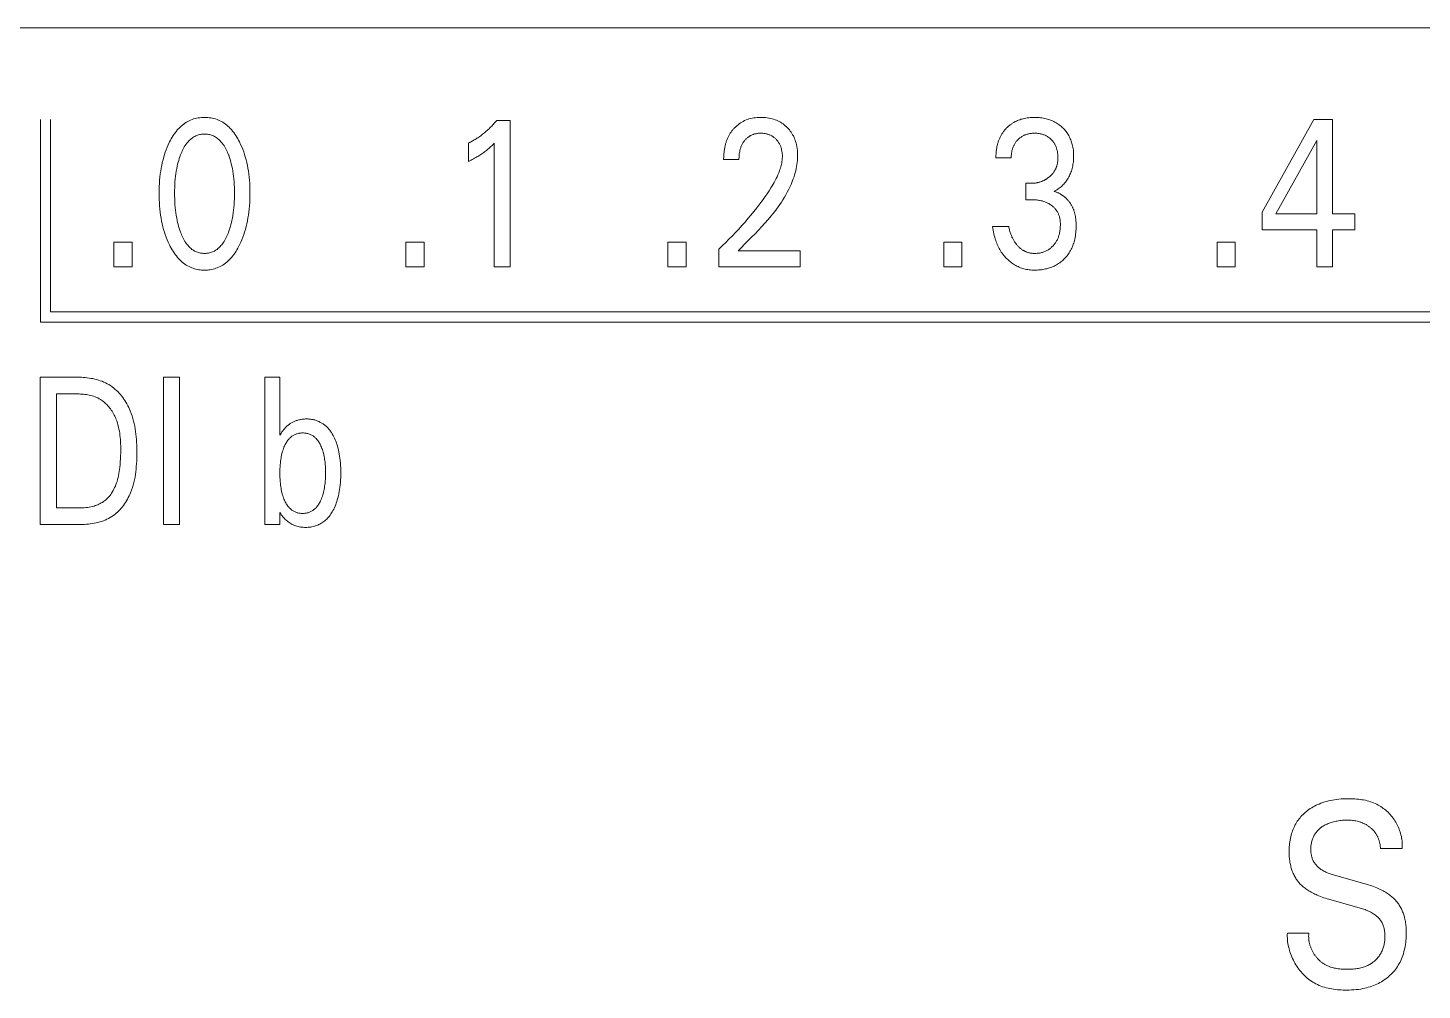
# Model space of a CAD drawing. Header units: millimetres. Extents: x 0 to 420, y 0 to 297.
# Drawn here: x 216.25 to 231.4, y 171.18 to 181.63 of the extents above; entities that cross this region are included whole.
import ezdxf

# ---------------------------------------------------------------- set-up
doc = ezdxf.new("R2010")
doc.units = ezdxf.units.MM
doc.layers.add('eProC - L2', color=41, linetype='Continuous', lineweight=20)

msp = doc.modelspace()

# ---------------------------------------------------------------- linework, layer by layer
at = {"layer": 'eProC - L2', "linetype": 'Continuous'}
for p, q in [((243.524, 181.632), (178.324, 181.632)), ((216.385, 180.635), (216.385, 178.435)), ((216.495, 180.635), (216.495, 178.545)), ((221.346, 180.626), (221.491, 180.626)), ((221.491, 180.626), (221.491, 179.035)), ((229.664, 179.629), (230.228, 180.635)), ((230.228, 180.635), (230.43, 180.635)), ((230.43, 180.635), (230.43, 179.61)), ((221.039, 180.181), (221.039, 180.38)), ((221.319, 179.035), (221.319, 180.379)), ((230.259, 180.408), (229.813, 179.61)), ((230.259, 179.61), (230.259, 180.408)), ((223.978, 180.203), (223.812, 180.203)), ((226.937, 180.219), (226.771, 180.219)), ((227.098, 179.763), (227.098, 179.943)), ((227.098, 179.943), (227.155, 179.943)), ((227.168, 179.763), (227.098, 179.763)), ((229.664, 179.436), (229.664, 179.629)), ((229.813, 179.61), (230.259, 179.61)), ((230.43, 179.61), (230.672, 179.61)), ((230.672, 179.61), (230.672, 179.436)), ((226.735, 179.472), (226.91, 179.472)), ((230.259, 179.436), (229.664, 179.436)), ((230.259, 179.035), (230.259, 179.436)), ((230.43, 179.436), (230.43, 179.035)), ((230.672, 179.436), (230.43, 179.436)), ((217.185, 179.035), (217.185, 179.305)), ((217.185, 179.305), (217.383, 179.305)), ((217.383, 179.305), (217.383, 179.035)), ((220.357, 179.035), (220.357, 179.305)), ((220.357, 179.305), (220.555, 179.305)), ((220.555, 179.305), (220.555, 179.035)), ((223.205, 179.035), (223.205, 179.305)), ((223.205, 179.305), (223.403, 179.305)), ((223.403, 179.305), (223.403, 179.035)), ((226.205, 179.035), (226.205, 179.305)), ((226.205, 179.305), (226.402, 179.305)), ((226.402, 179.305), (226.402, 179.035)), ((229.175, 179.035), (229.175, 179.305)), ((229.175, 179.305), (229.373, 179.305)), ((229.373, 179.305), (229.373, 179.035)), ((223.76, 179.035), (223.76, 179.227)), ((223.968, 179.21), (224.642, 179.21)), ((224.642, 179.21), (224.642, 179.035)), ((217.383, 179.035), (217.185, 179.035)), ((220.555, 179.035), (220.357, 179.035)), ((221.491, 179.035), (221.319, 179.035)), ((223.403, 179.035), (223.205, 179.035)), ((224.642, 179.035), (223.76, 179.035)), ((226.402, 179.035), (226.205, 179.035)), ((229.373, 179.035), (229.175, 179.035)), ((230.43, 179.035), (230.259, 179.035)), ((216.495, 178.545), (240.324, 178.545)), ((216.385, 178.435), (240.434, 178.435)), ((216.384, 176.235), (216.384, 177.835)), ((216.384, 177.835), (216.789, 177.835)), ((217.722, 176.235), (217.722, 177.835)), ((217.722, 177.835), (217.897, 177.835)), ((217.897, 177.835), (217.897, 176.235)), ((218.824, 176.235), (218.824, 177.835)), ((218.824, 177.835), (218.988, 177.835)), ((218.988, 177.835), (218.988, 177.205)), ((216.559, 177.654), (216.559, 176.417)), ((216.789, 177.654), (216.559, 177.654)), ((218.988, 177.205), (219.001, 177.225)), ((216.559, 176.417), (216.825, 176.417)), ((218.988, 176.364), (218.988, 176.235)), ((218.99, 176.361), (218.988, 176.364)), ((216.824, 176.235), (216.384, 176.235)), ((217.897, 176.235), (217.722, 176.235)), ((218.988, 176.235), (218.824, 176.235)), ((231.187, 172.715), (230.951, 172.715)), ((230.44, 172.427), (230.782, 172.331)), ((230.731, 172.067), (230.389, 172.164)), ((229.939, 171.795), (230.172, 171.795))]:
    msp.add_line(p, q, dxfattribs=at)
for points in [[(218.551, 179.276), (218.564, 179.303), (218.575, 179.33), (218.586, 179.357), (218.596, 179.385), (218.605, 179.413), (218.613, 179.441), (218.621, 179.472), (218.629, 179.503), (218.635, 179.534), (218.641, 179.566), (218.646, 179.597), (218.65, 179.629), (218.654, 179.663), (218.657, 179.698), (218.66, 179.733), (218.662, 179.768), (218.662, 179.803), (218.663, 179.838), (218.662, 179.873), (218.661, 179.907), (218.66, 179.942), (218.657, 179.976), (218.654, 180.011), (218.65, 180.045), (218.646, 180.076), (218.641, 180.107), (218.635, 180.138), (218.628, 180.169), (218.621, 180.199), (218.612, 180.229), (218.604, 180.257), (218.595, 180.285), (218.585, 180.312), (218.574, 180.339), (218.562, 180.365), (218.549, 180.392), (218.54, 180.41), (218.531, 180.427), (218.52, 180.445), (218.51, 180.462), (218.499, 180.478), (218.487, 180.495), (218.474, 180.51), (218.462, 180.526), (218.448, 180.54), (218.436, 180.553), (218.423, 180.564), (218.41, 180.576), (218.396, 180.586), (218.382, 180.596), (218.367, 180.606), (218.352, 180.614), (218.337, 180.622), (218.321, 180.63), (218.305, 180.636), (218.289, 180.642), (218.272, 180.646), (218.255, 180.65), (218.238, 180.654), (218.221, 180.656), (218.204, 180.658), (218.187, 180.659), (218.169, 180.659), (218.152, 180.659), (218.135, 180.658), (218.117, 180.656), (218.1, 180.654), (218.083, 180.65), (218.067, 180.646), (218.05, 180.642), (218.034, 180.636), (218.018, 180.63), (218.002, 180.622), (217.987, 180.614), (217.972, 180.606), (217.957, 180.596), (217.943, 180.586), (217.929, 180.576), (217.916, 180.564), (217.903, 180.553), (217.891, 180.54), (217.877, 180.526), (217.864, 180.51), (217.852, 180.494), (217.84, 180.478), (217.829, 180.461), (217.818, 180.444), (217.808, 180.427), (217.798, 180.41), (217.789, 180.392), (217.786, 180.385)], [(223.968, 179.21), (224.005, 179.247), (224.042, 179.284), (224.08, 179.32), (224.116, 179.357), (224.153, 179.395), (224.189, 179.432), (224.225, 179.47), (224.26, 179.509), (224.295, 179.548), (224.328, 179.588), (224.348, 179.612), (224.367, 179.637), (224.386, 179.662), (224.404, 179.687), (224.422, 179.712), (224.439, 179.738), (224.456, 179.764), (224.473, 179.791), (224.488, 179.818), (224.503, 179.845), (224.518, 179.873), (224.531, 179.901), (224.544, 179.93), (224.553, 179.951), (224.561, 179.972), (224.569, 179.993), (224.577, 180.014), (224.583, 180.036), (224.59, 180.058), (224.595, 180.08), (224.6, 180.102), (224.605, 180.124), (224.609, 180.146), (224.612, 180.168), (224.614, 180.19), (224.615, 180.213), (224.616, 180.235), (224.616, 180.257), (224.615, 180.278), (224.613, 180.3), (224.611, 180.321), (224.607, 180.343), (224.603, 180.364), (224.599, 180.38), (224.594, 180.396), (224.589, 180.411), (224.583, 180.427), (224.577, 180.442), (224.57, 180.457), (224.562, 180.471), (224.554, 180.485), (224.545, 180.498), (224.536, 180.51), (224.527, 180.523), (224.516, 180.535), (224.506, 180.546), (224.494, 180.557), (224.482, 180.568), (224.47, 180.579), (224.457, 180.588), (224.443, 180.597), (224.43, 180.606), (224.415, 180.614), (224.4, 180.621), (224.385, 180.628), (224.37, 180.634), (224.354, 180.639), (224.338, 180.644), (224.322, 180.648), (224.304, 180.652), (224.286, 180.654), (224.268, 180.657), (224.25, 180.658), (224.232, 180.659), (224.214, 180.659), (224.196, 180.659), (224.177, 180.658), (224.159, 180.656), (224.14, 180.654), (224.122, 180.651), (224.104, 180.646), (224.087, 180.642), (224.071, 180.637), (224.055, 180.631), (224.039, 180.624), (224.024, 180.616), (224.009, 180.608), (223.995, 180.599), (223.981, 180.59), (223.968, 180.58), (223.955, 180.569), (223.943, 180.558)], [(227.406, 179.854), (227.417, 179.86), (227.428, 179.867), (227.439, 179.874), (227.449, 179.882), (227.46, 179.889), (227.47, 179.898), (227.48, 179.906), (227.49, 179.915), (227.499, 179.925), (227.508, 179.934), (227.518, 179.945), (227.526, 179.955), (227.535, 179.966), (227.543, 179.977), (227.55, 179.989), (227.557, 180), (227.564, 180.012), (227.57, 180.025), (227.576, 180.037), (227.582, 180.05), (227.587, 180.063), (227.592, 180.076), (227.596, 180.09), (227.6, 180.103), (227.603, 180.117), (227.606, 180.131), (227.609, 180.146), (227.611, 180.161), (227.613, 180.177), (227.614, 180.192), (227.615, 180.207), (227.616, 180.222), (227.616, 180.237), (227.616, 180.254), (227.615, 180.27), (227.614, 180.286), (227.613, 180.302), (227.611, 180.318), (227.608, 180.334), (227.605, 180.349), (227.601, 180.365), (227.598, 180.377), (227.594, 180.39), (227.59, 180.402), (227.585, 180.414), (227.58, 180.426), (227.575, 180.438), (227.569, 180.45), (227.563, 180.461), (227.557, 180.472), (227.55, 180.483), (227.543, 180.494), (227.535, 180.504), (227.527, 180.514), (227.519, 180.524), (227.51, 180.533), (227.501, 180.542), (227.492, 180.551), (227.483, 180.56), (227.472, 180.569), (227.46, 180.578), (227.449, 180.586), (227.437, 180.594), (227.425, 180.601), (227.412, 180.608), (227.399, 180.615), (227.386, 180.621), (227.373, 180.627), (227.359, 180.632), (227.345, 180.637), (227.331, 180.641), (227.317, 180.645), (227.303, 180.648), (227.287, 180.651), (227.272, 180.654), (227.256, 180.656), (227.241, 180.657), (227.225, 180.658), (227.209, 180.659), (227.193, 180.659), (227.177, 180.659), (227.161, 180.658), (227.144, 180.657), (227.128, 180.656), (227.112, 180.654), (227.096, 180.651), (227.08, 180.648), (227.067, 180.645), (227.055, 180.641), (227.042, 180.638), (227.03, 180.633), (227.018, 180.629), (227.006, 180.624), (226.994, 180.619), (226.982, 180.613), (226.967, 180.605)], [(221.346, 180.626), (221.337, 180.616), (221.328, 180.606), (221.319, 180.595), (221.31, 180.585), (221.301, 180.575), (221.291, 180.565), (221.282, 180.555), (221.272, 180.546), (221.262, 180.536), (221.252, 180.527), (221.242, 180.518), (221.232, 180.509), (221.223, 180.501), (221.212, 180.492), (221.202, 180.484), (221.192, 180.476), (221.182, 180.468), (221.171, 180.46), (221.161, 180.453), (221.15, 180.445), (221.14, 180.438), (221.13, 180.432), (221.121, 180.426), (221.111, 180.42), (221.101, 180.414), (221.091, 180.408), (221.08, 180.402), (221.07, 180.396), (221.06, 180.391), (221.05, 180.386), (221.039, 180.38)], [(223.943, 180.558), (223.936, 180.551), (223.928, 180.544), (223.923, 180.538), (223.918, 180.532), (223.912, 180.526), (223.907, 180.519), (223.902, 180.513), (223.898, 180.506), (223.893, 180.5), (223.888, 180.493), (223.884, 180.486), (223.88, 180.48), (223.875, 180.473), (223.871, 180.466), (223.868, 180.459), (223.864, 180.451), (223.86, 180.444), (223.857, 180.436), (223.853, 180.428), (223.85, 180.42), (223.847, 180.412), (223.844, 180.404), (223.841, 180.396), (223.838, 180.388), (223.836, 180.38), (223.833, 180.371), (223.831, 180.363), (223.829, 180.355), (223.827, 180.346), (223.825, 180.338), (223.823, 180.328), (223.821, 180.318), (223.82, 180.307), (223.818, 180.297), (223.817, 180.287), (223.816, 180.276), (223.815, 180.266), (223.814, 180.255), (223.813, 180.245), (223.813, 180.235), (223.813, 180.224), (223.812, 180.214), (223.812, 180.203)], [(226.967, 180.605), (226.96, 180.601), (226.953, 180.596), (226.946, 180.592), (226.939, 180.587), (226.932, 180.582), (226.925, 180.577), (226.919, 180.572), (226.912, 180.566), (226.906, 180.561), (226.899, 180.555), (226.893, 180.549), (226.888, 180.544), (226.882, 180.538), (226.876, 180.532), (226.871, 180.526), (226.866, 180.519), (226.86, 180.513), (226.855, 180.507), (226.85, 180.5), (226.846, 180.493), (226.841, 180.487), (226.837, 180.48), (226.832, 180.473), (226.828, 180.466), (226.824, 180.458), (226.82, 180.451), (226.816, 180.443), (226.813, 180.435), (226.809, 180.427), (226.806, 180.419), (226.803, 180.411), (226.8, 180.403), (226.797, 180.395), (226.795, 180.387), (226.792, 180.379), (226.79, 180.371), (226.788, 180.362), (226.786, 180.354), (226.783, 180.344), (226.781, 180.333), (226.78, 180.323), (226.778, 180.313), (226.776, 180.303), (226.775, 180.292), (226.774, 180.282), (226.773, 180.271), (226.773, 180.261), (226.772, 180.251), (226.772, 180.24), (226.772, 180.23), (226.771, 180.219)], [(217.786, 180.385), (217.774, 180.36), (217.763, 180.334), (217.753, 180.308), (217.743, 180.282), (217.734, 180.256), (217.726, 180.229), (217.718, 180.199), (217.71, 180.169), (217.704, 180.138), (217.698, 180.107), (217.693, 180.076), (217.688, 180.045), (217.684, 180.011), (217.681, 179.976), (217.679, 179.942), (217.677, 179.907), (217.676, 179.873), (217.676, 179.838), (217.676, 179.803), (217.677, 179.768), (217.679, 179.733), (217.681, 179.698), (217.684, 179.663), (217.688, 179.628), (217.692, 179.597), (217.697, 179.565), (217.703, 179.534), (217.71, 179.503), (217.717, 179.471), (217.725, 179.441), (217.734, 179.413), (217.743, 179.385), (217.753, 179.357), (217.763, 179.33), (217.775, 179.303), (217.787, 179.276), (217.797, 179.257), (217.806, 179.239), (217.816, 179.221), (217.827, 179.204), (217.838, 179.187), (217.85, 179.17), (217.863, 179.153), (217.876, 179.137), (217.889, 179.122), (217.902, 179.11), (217.915, 179.097), (217.928, 179.086), (217.942, 179.075), (217.956, 179.064), (217.97, 179.055), (217.985, 179.046), (218.001, 179.037), (218.017, 179.03), (218.031, 179.024), (218.046, 179.019), (218.061, 179.014), (218.076, 179.01), (218.091, 179.007), (218.107, 179.004), (218.122, 179.002), (218.138, 179), (218.154, 179), (218.169, 178.999), (218.185, 178.999), (218.201, 179), (218.216, 179.002), (218.232, 179.004), (218.248, 179.007), (218.263, 179.01), (218.278, 179.014), (218.293, 179.019), (218.308, 179.024), (218.322, 179.03), (218.338, 179.037), (218.353, 179.046), (218.369, 179.055), (218.383, 179.064), (218.397, 179.075), (218.411, 179.086), (218.424, 179.097), (218.437, 179.11), (218.449, 179.122), (218.463, 179.138), (218.476, 179.153), (218.489, 179.17), (218.501, 179.187), (218.512, 179.204), (218.522, 179.221), (218.532, 179.239), (218.542, 179.258), (218.551, 179.276)], [(217.908, 179.413), (217.901, 179.433), (217.894, 179.454), (217.888, 179.475), (217.882, 179.496), (217.877, 179.517), (217.872, 179.538), (217.867, 179.566), (217.862, 179.594), (217.857, 179.622), (217.854, 179.65), (217.851, 179.679), (217.848, 179.71), (217.846, 179.742), (217.845, 179.773), (217.844, 179.805), (217.844, 179.836), (217.844, 179.867), (217.845, 179.898), (217.846, 179.929), (217.848, 179.96), (217.851, 179.991), (217.854, 180.019), (217.858, 180.047), (217.862, 180.075), (217.867, 180.102), (217.873, 180.13), (217.877, 180.151), (217.883, 180.171), (217.889, 180.192), (217.895, 180.212), (217.902, 180.232), (217.909, 180.252), (217.915, 180.267), (217.921, 180.282), (217.927, 180.296), (217.934, 180.31), (217.942, 180.324), (217.949, 180.338), (217.958, 180.352), (217.967, 180.365), (217.976, 180.378), (217.983, 180.387), (217.991, 180.395), (217.999, 180.404), (218.007, 180.412), (218.016, 180.42), (218.024, 180.427), (218.034, 180.435), (218.043, 180.441), (218.053, 180.447), (218.063, 180.453), (218.073, 180.458), (218.083, 180.462), (218.093, 180.466), (218.104, 180.469), (218.114, 180.472), (218.125, 180.474), (218.136, 180.476), (218.147, 180.477), (218.158, 180.478), (218.169, 180.478), (218.18, 180.478), (218.191, 180.477), (218.202, 180.476), (218.213, 180.474), (218.224, 180.472), (218.235, 180.469), (218.245, 180.466), (218.256, 180.462), (218.266, 180.458), (218.276, 180.453), (218.286, 180.447), (218.295, 180.441), (218.305, 180.435), (218.314, 180.427), (218.323, 180.42), (218.331, 180.412), (218.34, 180.404), (218.348, 180.395), (218.355, 180.387), (218.362, 180.378), (218.372, 180.365), (218.381, 180.352), (218.389, 180.338), (218.397, 180.324), (218.404, 180.31), (218.411, 180.296), (218.418, 180.282), (218.424, 180.267), (218.43, 180.252), (218.432, 180.247)], [(221.039, 180.181), (221.052, 180.187), (221.066, 180.194), (221.079, 180.201), (221.092, 180.208), (221.105, 180.215), (221.118, 180.222), (221.129, 180.229), (221.141, 180.235), (221.152, 180.242), (221.163, 180.249), (221.174, 180.257), (221.185, 180.264), (221.195, 180.271), (221.205, 180.278), (221.214, 180.285), (221.224, 180.292), (221.233, 180.299), (221.242, 180.307), (221.25, 180.313), (221.258, 180.32), (221.266, 180.327), (221.275, 180.335), (221.283, 180.343), (221.292, 180.351), (221.306, 180.365), (221.319, 180.379)], [(223.978, 180.203), (223.978, 180.214), (223.979, 180.224), (223.979, 180.234), (223.98, 180.244), (223.981, 180.255), (223.982, 180.265), (223.984, 180.275), (223.986, 180.285), (223.987, 180.294), (223.989, 180.303), (223.992, 180.312), (223.994, 180.32), (223.997, 180.329), (224, 180.337), (224.003, 180.346), (224.007, 180.354), (224.01, 180.361), (224.014, 180.368), (224.017, 180.374), (224.021, 180.381), (224.025, 180.387), (224.029, 180.393), (224.034, 180.399), (224.038, 180.405), (224.043, 180.411), (224.048, 180.416), (224.053, 180.422), (224.058, 180.427), (224.063, 180.431), (224.068, 180.436), (224.074, 180.441), (224.079, 180.445), (224.085, 180.449), (224.091, 180.453), (224.097, 180.457), (224.103, 180.46), (224.109, 180.464), (224.115, 180.467), (224.122, 180.469), (224.128, 180.472), (224.135, 180.474), (224.141, 180.477), (224.148, 180.479), (224.156, 180.481), (224.164, 180.482), (224.173, 180.484), (224.181, 180.485), (224.189, 180.486), (224.197, 180.486), (224.206, 180.487), (224.214, 180.487), (224.222, 180.487), (224.23, 180.487), (224.239, 180.486), (224.247, 180.485), (224.255, 180.484), (224.263, 180.483), (224.271, 180.482), (224.279, 180.48), (224.286, 180.478), (224.293, 180.476), (224.3, 180.473), (224.307, 180.471), (224.314, 180.468), (224.321, 180.465), (224.328, 180.462), (224.334, 180.458), (224.341, 180.454), (224.347, 180.451), (224.353, 180.446), (224.359, 180.442), (224.365, 180.437), (224.37, 180.432), (224.376, 180.427), (224.381, 180.422), (224.386, 180.417), (224.391, 180.412), (224.396, 180.406), (224.4, 180.4), (224.404, 180.394), (224.408, 180.388), (224.412, 180.382), (224.416, 180.376), (224.419, 180.37), (224.423, 180.363), (224.426, 180.356), (224.429, 180.349), (224.432, 180.342), (224.434, 180.334), (224.437, 180.327), (224.439, 180.319), (224.441, 180.312), (224.442, 180.304), (224.444, 180.296), (224.446, 180.287), (224.447, 180.278), (224.448, 180.27), (224.449, 180.261), (224.45, 180.252), (224.45, 180.244), (224.45, 180.235), (224.45, 180.226)], [(226.937, 180.219), (226.938, 180.228), (226.938, 180.237), (226.938, 180.246), (226.939, 180.255), (226.94, 180.264), (226.941, 180.273), (226.943, 180.282), (226.944, 180.29), (226.946, 180.299), (226.948, 180.307), (226.95, 180.315), (226.953, 180.322), (226.955, 180.33), (226.958, 180.338), (226.961, 180.345), (226.965, 180.352), (226.968, 180.359), (226.972, 180.366), (226.976, 180.373), (226.98, 180.38), (226.985, 180.386), (226.989, 180.392), (226.994, 180.398), (226.999, 180.404), (227.005, 180.41), (227.01, 180.416), (227.016, 180.421), (227.021, 180.426), (227.027, 180.432), (227.033, 180.436), (227.04, 180.441), (227.046, 180.446), (227.053, 180.45), (227.059, 180.454), (227.066, 180.458), (227.073, 180.461), (227.08, 180.465), (227.087, 180.468), (227.095, 180.471), (227.102, 180.473), (227.11, 180.476), (227.117, 180.478), (227.125, 180.48), (227.133, 180.481), (227.141, 180.483), (227.15, 180.484), (227.158, 180.485), (227.166, 180.486), (227.175, 180.487), (227.183, 180.487), (227.191, 180.487), (227.2, 180.487), (227.209, 180.487), (227.217, 180.486), (227.226, 180.485), (227.234, 180.484), (227.243, 180.483), (227.251, 180.481), (227.26, 180.48), (227.267, 180.478), (227.275, 180.476), (227.283, 180.473), (227.29, 180.471), (227.297, 180.468), (227.305, 180.465), (227.312, 180.461), (227.319, 180.458), (227.326, 180.454), (227.332, 180.45), (227.339, 180.446), (227.345, 180.441), (227.352, 180.436), (227.358, 180.432), (227.364, 180.426), (227.369, 180.421), (227.375, 180.416), (227.38, 180.41), (227.385, 180.404), (227.39, 180.399), (227.395, 180.392), (227.399, 180.386), (227.404, 180.38), (227.408, 180.373), (227.412, 180.367), (227.415, 180.36), (227.419, 180.352), (227.422, 180.345), (227.425, 180.337), (227.428, 180.33), (227.431, 180.322), (227.433, 180.314), (227.435, 180.307), (227.437, 180.299), (227.439, 180.29), (227.441, 180.281), (227.442, 180.272), (227.443, 180.263), (227.444, 180.254), (227.445, 180.244), (227.445, 180.235), (227.445, 180.226), (227.446, 180.217)], [(218.432, 180.247), (218.44, 180.224), (218.447, 180.201), (218.454, 180.177), (218.46, 180.154), (218.466, 180.13), (218.472, 180.102), (218.477, 180.075), (218.481, 180.047), (218.485, 180.019), (218.488, 179.991), (218.49, 179.96), (218.492, 179.929), (218.494, 179.898), (218.495, 179.867), (218.495, 179.836), (218.495, 179.805), (218.494, 179.773), (218.492, 179.742), (218.49, 179.71), (218.488, 179.679), (218.485, 179.65), (218.481, 179.622), (218.477, 179.594), (218.472, 179.566), (218.466, 179.538), (218.462, 179.517), (218.456, 179.496), (218.451, 179.475), (218.444, 179.454), (218.438, 179.434), (218.431, 179.413), (218.425, 179.398), (218.419, 179.383), (218.412, 179.368), (218.405, 179.353), (218.398, 179.339), (218.39, 179.325), (218.382, 179.311), (218.373, 179.297), (218.363, 179.284), (218.356, 179.275), (218.348, 179.266), (218.34, 179.257), (218.332, 179.248), (218.324, 179.24), (218.315, 179.233), (218.306, 179.225), (218.296, 179.219), (218.286, 179.212), (218.276, 179.206), (218.266, 179.202), (218.256, 179.197), (218.246, 179.193), (218.235, 179.19), (218.224, 179.187), (218.214, 179.185), (218.203, 179.183), (218.192, 179.182), (218.18, 179.181), (218.169, 179.181), (218.158, 179.181), (218.147, 179.182), (218.136, 179.183), (218.125, 179.185), (218.114, 179.187), (218.103, 179.19), (218.093, 179.193), (218.082, 179.197), (218.072, 179.202), (218.062, 179.206), (218.052, 179.212), (218.042, 179.219), (218.033, 179.225), (218.024, 179.233), (218.015, 179.24), (218.006, 179.248), (217.998, 179.257), (217.99, 179.266), (217.983, 179.275), (217.975, 179.284), (217.966, 179.297), (217.957, 179.311), (217.948, 179.325), (217.941, 179.339), (217.933, 179.353), (217.926, 179.368), (217.92, 179.383), (217.914, 179.398), (217.908, 179.413)], [(224.45, 180.226), (224.449, 180.211), (224.448, 180.196), (224.446, 180.181), (224.444, 180.166), (224.441, 180.151), (224.437, 180.136), (224.433, 180.121), (224.429, 180.107), (224.424, 180.092), (224.419, 180.078), (224.411, 180.056), (224.402, 180.035), (224.392, 180.014), (224.382, 179.994), (224.372, 179.973), (224.361, 179.953), (224.349, 179.933), (224.338, 179.914), (224.326, 179.894), (224.305, 179.862), (224.284, 179.83), (224.262, 179.798), (224.24, 179.767), (224.217, 179.736), (224.194, 179.705), (224.171, 179.675), (224.14, 179.636), (224.108, 179.598), (224.076, 179.56), (224.044, 179.522), (224.01, 179.484), (223.976, 179.446), (223.941, 179.409), (223.907, 179.373), (223.87, 179.336), (223.834, 179.299), (223.797, 179.263), (223.76, 179.227)], [(227.446, 180.217), (227.445, 180.21), (227.445, 180.202), (227.445, 180.195), (227.444, 180.188), (227.443, 180.18), (227.442, 180.173), (227.441, 180.165), (227.44, 180.158), (227.438, 180.151), (227.437, 180.144), (227.435, 180.137), (227.433, 180.13), (227.431, 180.124), (227.429, 180.118), (227.426, 180.112), (227.424, 180.107), (227.421, 180.101), (227.418, 180.095), (227.416, 180.089), (227.412, 180.084), (227.409, 180.078), (227.406, 180.073), (227.402, 180.067), (227.399, 180.062), (227.395, 180.057), (227.391, 180.051), (227.386, 180.046), (227.382, 180.041), (227.378, 180.037), (227.373, 180.032), (227.368, 180.027), (227.363, 180.023), (227.359, 180.018), (227.354, 180.014), (227.348, 180.01), (227.343, 180.005), (227.337, 180.001), (227.332, 179.997), (227.326, 179.993), (227.32, 179.989), (227.314, 179.986), (227.308, 179.982), (227.302, 179.979), (227.296, 179.975), (227.29, 179.972), (227.283, 179.969), (227.276, 179.966), (227.269, 179.963), (227.262, 179.961), (227.255, 179.958), (227.247, 179.956), (227.24, 179.954), (227.233, 179.952), (227.225, 179.95), (227.218, 179.948), (227.21, 179.947), (227.202, 179.946), (227.194, 179.945), (227.187, 179.944), (227.179, 179.943), (227.171, 179.943), (227.163, 179.943), (227.155, 179.943)], [(227.168, 179.763), (227.179, 179.763), (227.19, 179.763), (227.2, 179.762), (227.211, 179.762), (227.222, 179.76), (227.233, 179.759), (227.244, 179.757), (227.253, 179.755), (227.263, 179.753), (227.273, 179.751), (227.283, 179.748), (227.292, 179.745), (227.302, 179.742), (227.311, 179.738), (227.32, 179.735), (227.329, 179.731), (227.337, 179.726), (227.346, 179.722), (227.354, 179.717), (227.362, 179.712), (227.37, 179.707), (227.377, 179.702), (227.383, 179.697), (227.389, 179.692), (227.395, 179.687), (227.401, 179.682), (227.406, 179.676), (227.412, 179.671), (227.417, 179.665), (227.422, 179.659), (227.427, 179.652), (227.431, 179.646), (227.435, 179.639), (227.439, 179.633), (227.443, 179.626), (227.447, 179.619), (227.45, 179.612), (227.453, 179.605), (227.456, 179.598), (227.458, 179.59), (227.461, 179.583), (227.463, 179.574), (227.465, 179.564), (227.467, 179.555), (227.468, 179.546), (227.47, 179.536), (227.471, 179.527), (227.471, 179.517), (227.472, 179.508), (227.472, 179.498), (227.472, 179.486), (227.471, 179.474), (227.471, 179.463), (227.47, 179.451), (227.469, 179.439), (227.467, 179.428), (227.465, 179.416), (227.463, 179.404), (227.461, 179.395), (227.458, 179.386), (227.456, 179.377), (227.453, 179.368), (227.45, 179.359), (227.447, 179.351), (227.443, 179.342), (227.44, 179.334), (227.436, 179.325), (227.431, 179.318), (227.427, 179.31), (227.423, 179.302), (227.418, 179.295), (227.413, 179.288), (227.407, 179.281), (227.402, 179.274), (227.396, 179.268), (227.39, 179.261), (227.384, 179.255), (227.377, 179.249), (227.371, 179.243), (227.364, 179.237), (227.357, 179.231), (227.349, 179.226), (227.342, 179.221), (227.334, 179.216), (227.326, 179.212), (227.318, 179.208), (227.31, 179.204), (227.302, 179.201), (227.293, 179.197), (227.285, 179.195), (227.276, 179.192), (227.268, 179.19), (227.258, 179.187), (227.249, 179.185), (227.239, 179.184), (227.229, 179.183), (227.22, 179.182), (227.21, 179.181), (227.2, 179.181), (227.191, 179.181)], [(227.638, 179.569), (227.636, 179.577), (227.635, 179.584), (227.634, 179.592), (227.632, 179.6), (227.63, 179.607), (227.628, 179.615), (227.626, 179.623), (227.624, 179.63), (227.622, 179.638), (227.619, 179.645), (227.617, 179.653), (227.614, 179.659), (227.612, 179.666), (227.609, 179.672), (227.606, 179.679), (227.603, 179.685), (227.6, 179.691), (227.597, 179.697), (227.593, 179.704), (227.59, 179.71), (227.586, 179.716), (227.582, 179.722), (227.578, 179.728), (227.574, 179.733), (227.57, 179.739), (227.566, 179.745), (227.561, 179.75), (227.557, 179.756), (227.552, 179.761), (227.547, 179.766), (227.543, 179.772), (227.538, 179.777), (227.533, 179.781), (227.528, 179.786), (227.523, 179.79), (227.518, 179.795), (227.512, 179.799), (227.507, 179.803), (227.502, 179.807), (227.496, 179.811), (227.491, 179.815), (227.485, 179.819), (227.479, 179.822), (227.473, 179.826), (227.468, 179.829), (227.462, 179.832), (227.456, 179.835), (227.45, 179.838), (227.443, 179.841), (227.437, 179.844), (227.431, 179.846), (227.425, 179.848), (227.418, 179.85), (227.412, 179.852), (227.406, 179.854)], [(226.735, 179.472), (226.738, 179.452), (226.741, 179.433), (226.745, 179.414), (226.749, 179.394), (226.753, 179.375), (226.758, 179.356), (226.764, 179.337), (226.769, 179.322), (226.774, 179.307), (226.78, 179.292), (226.786, 179.278), (226.793, 179.264), (226.8, 179.249), (226.807, 179.236), (226.815, 179.222), (226.822, 179.209), (226.83, 179.196), (226.839, 179.184), (226.848, 179.172), (226.857, 179.16), (226.867, 179.149), (226.876, 179.138), (226.887, 179.127), (226.897, 179.117), (226.907, 179.107), (226.918, 179.098), (226.929, 179.088), (226.94, 179.08), (226.952, 179.071), (226.963, 179.063), (226.975, 179.056), (226.987, 179.049), (226.999, 179.043), (227.012, 179.037), (227.024, 179.031), (227.037, 179.026), (227.05, 179.021), (227.063, 179.017), (227.076, 179.013), (227.09, 179.01), (227.104, 179.007), (227.118, 179.005), (227.132, 179.003), (227.146, 179.001), (227.16, 179), (227.175, 179), (227.189, 178.999), (227.204, 178.999), (227.22, 179), (227.235, 179.001), (227.25, 179.002), (227.266, 179.004), (227.281, 179.006), (227.296, 179.009), (227.311, 179.012), (227.325, 179.015), (227.339, 179.019), (227.352, 179.023), (227.366, 179.028), (227.379, 179.033), (227.392, 179.038), (227.405, 179.044), (227.417, 179.051), (227.43, 179.057), (227.441, 179.064), (227.453, 179.072), (227.465, 179.08), (227.476, 179.088), (227.486, 179.096), (227.497, 179.105), (227.507, 179.115), (227.517, 179.125), (227.527, 179.135), (227.536, 179.145), (227.545, 179.156), (227.553, 179.167), (227.561, 179.178), (227.569, 179.189), (227.576, 179.201), (227.583, 179.213), (227.59, 179.226), (227.596, 179.239), (227.602, 179.252), (227.607, 179.266), (227.612, 179.28), (227.617, 179.293), (227.621, 179.307), (227.625, 179.321), (227.628, 179.336), (227.632, 179.354), (227.635, 179.372), (227.638, 179.39), (227.64, 179.408), (227.641, 179.427), (227.642, 179.445), (227.643, 179.464), (227.643, 179.482), (227.643, 179.5), (227.642, 179.517), (227.641, 179.534), (227.64, 179.552), (227.638, 179.569)], [(227.191, 179.181), (227.184, 179.181), (227.177, 179.181), (227.17, 179.182), (227.163, 179.182), (227.157, 179.183), (227.15, 179.184), (227.143, 179.185), (227.136, 179.186), (227.13, 179.188), (227.123, 179.19), (227.117, 179.191), (227.112, 179.193), (227.106, 179.195), (227.1, 179.198), (227.095, 179.2), (227.089, 179.202), (227.084, 179.205), (227.078, 179.208), (227.073, 179.211), (227.068, 179.214), (227.063, 179.217), (227.057, 179.221), (227.051, 179.225), (227.045, 179.229), (227.04, 179.233), (227.035, 179.238), (227.029, 179.243), (227.024, 179.247), (227.019, 179.252), (227.014, 179.257), (227.009, 179.262), (227.004, 179.268), (226.999, 179.274), (226.994, 179.28), (226.989, 179.287), (226.984, 179.293), (226.979, 179.3), (226.975, 179.306), (226.97, 179.313), (226.966, 179.32), (226.962, 179.327), (226.958, 179.335), (226.954, 179.342), (226.95, 179.35), (226.946, 179.358), (226.943, 179.366), (226.94, 179.374), (226.936, 179.382), (226.933, 179.39), (226.93, 179.4), (226.926, 179.41), (226.923, 179.42), (226.92, 179.431), (226.918, 179.441), (226.915, 179.451), (226.913, 179.462), (226.91, 179.472)], [(216.824, 176.235), (216.844, 176.236), (216.865, 176.236), (216.886, 176.238), (216.907, 176.239), (216.928, 176.242), (216.949, 176.245), (216.969, 176.248), (216.99, 176.252), (217.01, 176.257), (217.031, 176.263), (217.051, 176.269), (217.07, 176.276), (217.09, 176.283), (217.108, 176.292), (217.127, 176.301), (217.145, 176.311), (217.163, 176.322), (217.179, 176.333), (217.194, 176.344), (217.209, 176.357), (217.224, 176.37), (217.238, 176.383), (217.251, 176.398), (217.264, 176.412), (217.277, 176.427), (217.289, 176.443), (217.3, 176.459), (217.311, 176.476), (217.321, 176.493), (217.331, 176.51), (217.341, 176.527), (217.35, 176.545), (217.358, 176.563), (217.366, 176.581), (217.376, 176.608), (217.386, 176.636), (217.394, 176.664), (217.402, 176.692), (217.408, 176.72), (217.414, 176.749), (217.419, 176.778), (217.423, 176.807), (217.426, 176.836), (217.428, 176.865), (217.43, 176.894), (217.432, 176.924), (217.433, 176.953), (217.433, 176.983), (217.433, 177.012), (217.433, 177.042), (217.433, 177.071), (217.432, 177.1), (217.431, 177.129), (217.429, 177.159), (217.427, 177.188), (217.424, 177.217), (217.42, 177.245), (217.416, 177.274), (217.411, 177.303), (217.405, 177.331), (217.398, 177.359), (217.391, 177.387), (217.382, 177.415), (217.373, 177.442), (217.362, 177.47), (217.354, 177.489), (217.345, 177.508), (217.336, 177.526), (217.326, 177.545), (217.315, 177.563), (217.304, 177.581), (217.293, 177.598), (217.28, 177.615), (217.268, 177.632), (217.255, 177.648), (217.241, 177.664), (217.227, 177.679), (217.212, 177.693), (217.196, 177.707), (217.181, 177.72), (217.164, 177.732), (217.147, 177.744), (217.13, 177.755), (217.112, 177.765), (217.093, 177.774), (217.075, 177.783), (217.055, 177.791), (217.036, 177.798), (217.016, 177.804), (216.996, 177.81), (216.976, 177.815), (216.955, 177.82), (216.935, 177.823), (216.914, 177.827), (216.893, 177.83), (216.872, 177.832), (216.851, 177.833), (216.831, 177.835), (216.81, 177.835), (216.789, 177.835)], [(216.789, 177.654), (216.805, 177.654), (216.821, 177.653), (216.837, 177.652), (216.853, 177.651), (216.869, 177.649), (216.886, 177.647), (216.901, 177.644), (216.917, 177.641), (216.933, 177.637), (216.949, 177.632), (216.964, 177.628), (216.979, 177.622), (216.994, 177.616), (217.008, 177.61), (217.023, 177.602), (217.037, 177.595), (217.05, 177.586), (217.062, 177.578), (217.074, 177.568), (217.086, 177.559), (217.097, 177.548), (217.108, 177.538), (217.118, 177.526), (217.128, 177.515), (217.138, 177.503), (217.147, 177.491), (217.156, 177.478), (217.164, 177.465), (217.172, 177.452), (217.18, 177.438), (217.187, 177.425), (217.194, 177.411), (217.2, 177.397), (217.206, 177.382), (217.215, 177.361), (217.222, 177.339), (217.228, 177.317), (217.234, 177.294), (217.239, 177.272), (217.244, 177.249), (217.247, 177.227), (217.25, 177.204), (217.253, 177.181), (217.255, 177.158), (217.256, 177.135), (217.257, 177.112), (217.258, 177.089), (217.258, 177.066), (217.258, 177.043), (217.258, 177.012), (217.257, 176.98), (217.256, 176.949), (217.254, 176.918), (217.252, 176.887), (217.248, 176.856), (217.245, 176.834), (217.242, 176.812), (217.238, 176.79), (217.234, 176.769), (217.229, 176.747), (217.224, 176.726), (217.218, 176.704), (217.212, 176.687), (217.206, 176.669), (217.2, 176.652), (217.192, 176.636), (217.185, 176.619), (217.176, 176.603), (217.167, 176.587), (217.159, 176.575), (217.151, 176.563), (217.142, 176.552), (217.134, 176.541), (217.124, 176.531), (217.114, 176.52), (217.104, 176.511), (217.093, 176.501), (217.082, 176.493), (217.071, 176.484), (217.059, 176.476), (217.047, 176.469), (217.034, 176.462), (217.022, 176.456), (217.009, 176.45), (216.995, 176.445), (216.982, 176.44), (216.968, 176.436), (216.951, 176.431), (216.933, 176.427), (216.915, 176.424), (216.897, 176.421), (216.879, 176.419), (216.861, 176.418), (216.843, 176.417), (216.825, 176.417)], [(219.548, 177.235), (219.542, 177.243), (219.537, 177.251), (219.531, 177.259), (219.525, 177.267), (219.518, 177.274), (219.512, 177.282), (219.505, 177.289), (219.498, 177.296), (219.491, 177.303), (219.485, 177.308), (219.478, 177.313), (219.472, 177.319), (219.466, 177.323), (219.459, 177.328), (219.452, 177.333), (219.445, 177.337), (219.438, 177.341), (219.431, 177.345), (219.424, 177.349), (219.417, 177.353), (219.409, 177.356), (219.402, 177.359), (219.394, 177.362), (219.385, 177.365), (219.377, 177.368), (219.368, 177.371), (219.359, 177.373), (219.35, 177.375), (219.341, 177.377), (219.331, 177.378), (219.322, 177.379), (219.313, 177.38), (219.304, 177.381), (219.294, 177.382), (219.285, 177.382), (219.276, 177.382), (219.267, 177.382), (219.257, 177.381), (219.248, 177.381), (219.239, 177.38), (219.229, 177.379), (219.22, 177.378), (219.211, 177.376), (219.202, 177.374), (219.193, 177.372), (219.184, 177.37), (219.175, 177.367), (219.166, 177.365), (219.159, 177.362), (219.151, 177.359), (219.144, 177.356), (219.136, 177.352), (219.129, 177.348), (219.122, 177.345), (219.115, 177.341), (219.108, 177.336), (219.101, 177.332), (219.094, 177.327), (219.088, 177.322), (219.081, 177.318), (219.075, 177.312), (219.068, 177.306), (219.06, 177.3), (219.054, 177.293), (219.047, 177.286), (219.041, 177.279), (219.034, 177.272), (219.028, 177.264), (219.023, 177.257), (219.017, 177.249), (219.011, 177.241), (219.006, 177.233), (219.001, 177.225)], [(219.038, 176.499), (219.033, 176.512), (219.027, 176.526), (219.023, 176.539), (219.018, 176.553), (219.014, 176.567), (219.011, 176.581), (219.007, 176.597), (219.003, 176.614), (219.001, 176.63), (218.998, 176.646), (218.996, 176.663), (218.994, 176.679), (218.992, 176.702), (218.99, 176.725), (218.989, 176.748), (218.989, 176.771), (218.988, 176.793), (218.989, 176.816), (218.989, 176.839), (218.99, 176.861), (218.992, 176.884), (218.994, 176.907), (218.996, 176.923), (218.998, 176.94), (219.001, 176.956), (219.003, 176.972), (219.007, 176.988), (219.011, 177.005), (219.014, 177.019), (219.018, 177.033), (219.023, 177.046), (219.027, 177.06), (219.033, 177.074), (219.038, 177.087), (219.043, 177.097), (219.047, 177.106), (219.052, 177.115), (219.057, 177.124), (219.063, 177.133), (219.069, 177.142), (219.075, 177.15), (219.081, 177.159), (219.088, 177.166), (219.094, 177.172), (219.1, 177.178), (219.106, 177.184), (219.112, 177.189), (219.119, 177.194), (219.126, 177.198), (219.133, 177.203), (219.14, 177.207), (219.147, 177.211), (219.154, 177.214), (219.162, 177.217), (219.17, 177.22), (219.178, 177.222), (219.186, 177.224), (219.194, 177.226), (219.202, 177.228), (219.211, 177.229), (219.219, 177.229), (219.228, 177.23), (219.236, 177.23), (219.245, 177.23), (219.255, 177.229), (219.264, 177.228), (219.273, 177.227), (219.282, 177.225), (219.291, 177.223), (219.3, 177.221), (219.309, 177.218), (219.318, 177.214), (219.326, 177.211), (219.334, 177.207), (219.342, 177.202), (219.349, 177.197), (219.357, 177.192), (219.364, 177.186), (219.371, 177.181), (219.377, 177.174), (219.384, 177.168), (219.39, 177.16), (219.397, 177.152), (219.403, 177.144), (219.409, 177.136), (219.415, 177.127), (219.42, 177.118), (219.425, 177.109), (219.429, 177.1), (219.434, 177.09), (219.435, 177.088)], [(218.99, 176.361), (218.997, 176.35), (219.004, 176.34), (219.012, 176.329), (219.02, 176.319), (219.029, 176.31), (219.038, 176.3), (219.047, 176.291), (219.056, 176.282), (219.066, 176.274), (219.077, 176.266), (219.088, 176.258), (219.099, 176.25), (219.11, 176.243), (219.122, 176.237), (219.134, 176.231), (219.147, 176.226), (219.159, 176.221), (219.172, 176.217), (219.186, 176.213), (219.199, 176.21), (219.213, 176.208), (219.227, 176.206), (219.241, 176.205), (219.255, 176.204), (219.269, 176.204), (219.282, 176.204), (219.296, 176.205), (219.309, 176.206), (219.323, 176.207), (219.336, 176.21), (219.35, 176.212), (219.363, 176.216), (219.376, 176.22), (219.389, 176.224), (219.401, 176.229), (219.412, 176.234), (219.424, 176.24), (219.435, 176.246), (219.446, 176.253), (219.457, 176.26), (219.467, 176.268), (219.477, 176.276), (219.487, 176.285), (219.497, 176.295), (219.507, 176.305), (219.517, 176.316), (219.526, 176.327), (219.534, 176.338), (219.542, 176.35), (219.55, 176.362), (219.557, 176.374), (219.564, 176.386), (219.573, 176.402), (219.581, 176.418), (219.588, 176.435), (219.595, 176.451), (219.601, 176.468), (219.607, 176.485), (219.612, 176.502), (219.619, 176.524), (219.624, 176.547), (219.629, 176.57), (219.634, 176.593), (219.638, 176.616), (219.641, 176.639), (219.644, 176.666), (219.647, 176.692), (219.648, 176.719), (219.65, 176.746), (219.65, 176.772), (219.651, 176.799), (219.65, 176.825), (219.65, 176.851), (219.648, 176.878), (219.647, 176.904), (219.644, 176.93), (219.641, 176.956), (219.638, 176.979), (219.634, 177.001), (219.63, 177.024), (219.625, 177.046), (219.619, 177.069), (219.613, 177.091), (219.608, 177.108), (219.602, 177.124), (219.596, 177.141), (219.589, 177.157), (219.582, 177.173), (219.574, 177.188), (219.566, 177.204), (219.557, 177.219), (219.548, 177.235)], [(219.435, 177.088), (219.44, 177.075), (219.445, 177.062), (219.45, 177.049), (219.454, 177.036), (219.458, 177.022), (219.462, 177.009), (219.466, 176.993), (219.469, 176.976), (219.472, 176.96), (219.475, 176.944), (219.477, 176.927), (219.479, 176.911), (219.481, 176.889), (219.483, 176.866), (219.484, 176.843), (219.484, 176.821), (219.485, 176.798), (219.484, 176.775), (219.484, 176.752), (219.483, 176.729), (219.481, 176.707), (219.479, 176.684), (219.477, 176.667), (219.475, 176.651), (219.472, 176.634), (219.469, 176.617), (219.466, 176.601), (219.462, 176.585), (219.458, 176.57), (219.454, 176.556), (219.45, 176.542), (219.445, 176.528), (219.439, 176.514), (219.434, 176.501), (219.429, 176.491), (219.425, 176.482), (219.42, 176.472), (219.415, 176.463), (219.409, 176.454), (219.403, 176.445), (219.397, 176.437), (219.39, 176.428), (219.383, 176.42), (219.378, 176.414), (219.372, 176.408), (219.366, 176.403), (219.359, 176.398), (219.353, 176.393), (219.346, 176.388), (219.339, 176.383), (219.332, 176.379), (219.325, 176.375), (219.317, 176.372), (219.309, 176.369), (219.302, 176.366), (219.294, 176.363), (219.285, 176.361), (219.277, 176.36), (219.269, 176.358), (219.26, 176.357), (219.252, 176.356), (219.244, 176.356), (219.235, 176.356), (219.227, 176.356), (219.218, 176.356), (219.21, 176.357), (219.202, 176.358), (219.193, 176.359), (219.185, 176.361), (219.177, 176.363), (219.169, 176.366), (219.161, 176.368), (219.154, 176.372), (219.146, 176.375), (219.139, 176.379), (219.132, 176.383), (219.125, 176.387), (219.118, 176.392), (219.112, 176.397), (219.106, 176.402), (219.099, 176.408), (219.094, 176.413), (219.088, 176.419), (219.081, 176.427), (219.075, 176.435), (219.068, 176.444), (219.063, 176.452), (219.057, 176.461), (219.052, 176.47), (219.047, 176.48), (219.043, 176.489), (219.038, 176.499)], [(231.187, 172.715), (231.188, 172.731), (231.188, 172.748), (231.188, 172.764), (231.187, 172.781), (231.186, 172.797), (231.184, 172.813), (231.181, 172.83), (231.178, 172.846), (231.174, 172.862), (231.17, 172.878), (231.165, 172.894), (231.159, 172.91), (231.154, 172.926), (231.147, 172.941), (231.14, 172.956), (231.133, 172.972), (231.125, 172.986), (231.117, 173.001), (231.108, 173.015), (231.099, 173.029), (231.089, 173.043), (231.078, 173.057), (231.068, 173.07), (231.057, 173.083), (231.045, 173.095), (231.033, 173.108), (231.021, 173.119), (231.008, 173.13), (230.995, 173.141), (230.982, 173.151), (230.969, 173.161), (230.955, 173.17), (230.94, 173.179), (230.926, 173.187), (230.911, 173.195), (230.894, 173.203), (230.877, 173.211), (230.859, 173.217), (230.841, 173.223), (230.823, 173.229), (230.805, 173.234), (230.787, 173.238), (230.768, 173.242), (230.749, 173.245), (230.73, 173.247), (230.711, 173.25), (230.692, 173.252), (230.673, 173.253), (230.654, 173.254), (230.635, 173.255), (230.616, 173.255), (230.597, 173.255), (230.572, 173.255), (230.548, 173.254), (230.524, 173.253), (230.5, 173.251), (230.476, 173.248), (230.453, 173.245), (230.429, 173.241), (230.408, 173.237), (230.387, 173.232), (230.366, 173.227), (230.345, 173.221), (230.324, 173.214), (230.303, 173.207), (230.283, 173.198), (230.267, 173.191), (230.251, 173.184), (230.235, 173.176), (230.219, 173.167), (230.204, 173.158), (230.188, 173.148), (230.174, 173.138), (230.159, 173.128), (230.146, 173.118), (230.134, 173.107), (230.122, 173.096), (230.11, 173.085), (230.098, 173.074), (230.087, 173.062), (230.077, 173.049), (230.066, 173.037), (230.057, 173.024), (230.047, 173.01), (230.038, 172.996), (230.03, 172.982), (230.022, 172.968), (230.015, 172.953), (230.008, 172.938), (230.001, 172.923), (229.995, 172.908), (229.99, 172.892), (229.985, 172.876), (229.98, 172.861), (229.976, 172.842), (229.972, 172.824), (229.968, 172.805), (229.965, 172.787), (229.963, 172.768), (229.961, 172.75), (229.96, 172.731)], [(230.44, 172.427), (230.428, 172.431), (230.416, 172.435), (230.404, 172.439), (230.392, 172.443), (230.381, 172.447), (230.369, 172.452), (230.358, 172.457), (230.346, 172.463), (230.335, 172.469), (230.324, 172.475), (230.314, 172.481), (230.303, 172.488), (230.296, 172.494), (230.288, 172.5), (230.281, 172.506), (230.274, 172.512), (230.267, 172.519), (230.26, 172.525), (230.254, 172.532), (230.247, 172.539), (230.242, 172.547), (230.236, 172.555), (230.231, 172.562), (230.226, 172.57), (230.221, 172.579), (230.217, 172.587), (230.214, 172.596), (230.21, 172.605), (230.207, 172.613), (230.204, 172.623), (230.202, 172.632), (230.2, 172.641), (230.198, 172.651), (230.197, 172.66), (230.196, 172.669), (230.195, 172.679), (230.194, 172.689), (230.194, 172.698), (230.194, 172.709), (230.194, 172.72), (230.195, 172.731), (230.196, 172.742), (230.197, 172.753), (230.199, 172.763), (230.201, 172.774), (230.203, 172.785), (230.206, 172.795), (230.209, 172.806), (230.212, 172.815), (230.215, 172.824), (230.219, 172.833), (230.223, 172.842), (230.227, 172.851), (230.232, 172.86), (230.237, 172.868), (230.242, 172.876), (230.248, 172.884), (230.254, 172.892), (230.26, 172.9), (230.266, 172.907), (230.273, 172.914), (230.28, 172.921), (230.288, 172.928), (230.295, 172.934), (230.303, 172.941), (230.311, 172.946), (230.319, 172.952), (230.328, 172.958), (230.338, 172.964), (230.349, 172.97), (230.36, 172.975), (230.371, 172.98), (230.382, 172.985), (230.393, 172.99), (230.404, 172.994), (230.417, 172.998), (230.429, 173.002), (230.442, 173.005), (230.455, 173.008), (230.468, 173.011), (230.481, 173.013), (230.494, 173.015), (230.508, 173.018), (230.523, 173.019), (230.538, 173.021), (230.552, 173.022), (230.567, 173.022), (230.582, 173.023), (230.597, 173.023), (230.609, 173.022), (230.622, 173.022), (230.634, 173.021), (230.646, 173.02), (230.659, 173.019), (230.671, 173.017), (230.684, 173.015), (230.7, 173.011), (230.715, 173.007)], [(230.715, 173.007), (230.723, 173.005), (230.731, 173.002), (230.739, 173), (230.746, 172.997), (230.754, 172.994), (230.761, 172.991), (230.768, 172.988), (230.775, 172.984), (230.781, 172.981), (230.788, 172.978), (230.794, 172.974), (230.8, 172.971), (230.806, 172.967), (230.812, 172.963), (230.818, 172.959), (230.824, 172.955), (230.83, 172.95), (230.836, 172.946), (230.841, 172.942), (230.846, 172.937), (230.852, 172.933), (230.857, 172.928), (230.862, 172.924), (230.867, 172.919), (230.871, 172.914), (230.876, 172.909), (230.881, 172.903), (230.885, 172.898), (230.889, 172.893), (230.893, 172.887), (230.897, 172.882), (230.901, 172.876), (230.905, 172.87), (230.908, 172.864), (230.912, 172.858), (230.915, 172.852), (230.918, 172.846), (230.921, 172.84), (230.924, 172.834), (230.926, 172.828), (230.929, 172.821), (230.931, 172.815), (230.934, 172.809), (230.936, 172.802), (230.938, 172.795), (230.94, 172.788), (230.942, 172.78), (230.943, 172.773), (230.945, 172.766), (230.946, 172.759), (230.947, 172.752), (230.948, 172.744), (230.949, 172.737), (230.95, 172.73), (230.95, 172.722), (230.951, 172.715)], [(229.96, 172.731), (229.959, 172.713), (229.958, 172.696), (229.958, 172.678), (229.958, 172.664), (229.959, 172.65), (229.959, 172.636), (229.96, 172.622), (229.961, 172.608), (229.963, 172.594), (229.965, 172.58), (229.967, 172.566), (229.969, 172.553), (229.972, 172.539), (229.975, 172.527), (229.978, 172.514), (229.981, 172.502), (229.985, 172.49), (229.989, 172.478), (229.993, 172.467), (229.998, 172.455), (230.003, 172.443), (230.008, 172.432), (230.014, 172.421), (230.019, 172.411), (230.024, 172.402), (230.03, 172.392), (230.036, 172.383), (230.042, 172.374), (230.048, 172.365), (230.055, 172.357), (230.061, 172.348), (230.069, 172.34), (230.076, 172.332), (230.083, 172.324), (230.092, 172.315), (230.102, 172.306), (230.111, 172.298), (230.121, 172.29), (230.131, 172.282), (230.141, 172.275), (230.152, 172.268), (230.162, 172.261), (230.174, 172.253), (230.187, 172.246), (230.199, 172.239), (230.212, 172.232), (230.225, 172.225), (230.238, 172.219), (230.251, 172.213), (230.264, 172.207), (230.282, 172.2), (230.299, 172.193), (230.317, 172.187), (230.335, 172.18), (230.353, 172.175), (230.371, 172.169), (230.389, 172.164)], [(231.231, 171.777), (231.231, 171.805), (231.231, 171.82), (231.231, 171.834), (231.23, 171.848), (231.229, 171.863), (231.228, 171.877), (231.226, 171.891), (231.224, 171.906), (231.222, 171.92), (231.22, 171.934), (231.217, 171.948), (231.214, 171.96), (231.211, 171.971), (231.208, 171.982), (231.204, 171.993), (231.201, 172.005), (231.197, 172.016), (231.192, 172.027), (231.188, 172.037), (231.183, 172.048), (231.178, 172.059), (231.173, 172.069), (231.167, 172.079), (231.161, 172.089), (231.155, 172.098), (231.149, 172.108), (231.143, 172.117), (231.136, 172.126), (231.129, 172.135), (231.122, 172.143), (231.114, 172.152), (231.107, 172.16), (231.099, 172.168), (231.09, 172.177), (231.08, 172.186), (231.07, 172.194), (231.06, 172.202), (231.05, 172.21), (231.039, 172.218), (231.029, 172.225), (231.018, 172.232), (231.005, 172.24), (230.992, 172.247), (230.979, 172.255), (230.966, 172.262), (230.953, 172.268), (230.939, 172.274), (230.926, 172.281), (230.912, 172.286), (230.894, 172.294), (230.876, 172.301), (230.857, 172.308), (230.838, 172.314), (230.82, 172.32), (230.801, 172.326), (230.782, 172.331)], [(230.731, 172.067), (230.744, 172.064), (230.757, 172.06), (230.77, 172.055), (230.783, 172.051), (230.796, 172.046), (230.808, 172.041), (230.821, 172.035), (230.833, 172.03), (230.845, 172.023), (230.857, 172.017), (230.869, 172.01), (230.88, 172.002), (230.888, 171.996), (230.897, 171.99), (230.905, 171.984), (230.912, 171.977), (230.92, 171.971), (230.927, 171.963), (230.934, 171.956), (230.941, 171.949), (230.947, 171.941), (230.953, 171.933), (230.959, 171.925), (230.964, 171.916), (230.969, 171.907), (230.974, 171.898), (230.978, 171.888), (230.982, 171.878), (230.985, 171.868), (230.988, 171.858), (230.991, 171.847), (230.993, 171.837), (230.995, 171.826), (230.996, 171.815), (230.997, 171.804), (230.998, 171.793), (230.999, 171.782), (230.999, 171.771), (230.999, 171.759), (230.999, 171.747), (230.999, 171.736), (230.998, 171.724), (230.997, 171.713), (230.996, 171.701), (230.994, 171.69), (230.992, 171.678), (230.99, 171.667), (230.987, 171.656), (230.984, 171.645), (230.981, 171.634), (230.977, 171.623), (230.973, 171.612), (230.969, 171.602), (230.964, 171.592), (230.959, 171.581), (230.953, 171.571), (230.948, 171.562), (230.942, 171.554), (230.936, 171.545), (230.929, 171.537), (230.923, 171.529), (230.916, 171.521), (230.908, 171.513), (230.901, 171.505), (230.893, 171.498), (230.885, 171.491), (230.877, 171.484), (230.869, 171.478), (230.86, 171.472), (230.852, 171.466), (230.843, 171.46), (230.834, 171.455), (230.825, 171.45), (230.815, 171.445), (230.803, 171.439), (230.79, 171.434), (230.777, 171.429), (230.764, 171.425), (230.751, 171.421), (230.738, 171.417), (230.724, 171.414), (230.711, 171.412), (230.697, 171.41), (230.683, 171.408), (230.669, 171.406), (230.655, 171.405), (230.642, 171.404), (230.628, 171.403), (230.614, 171.403), (230.6, 171.403), (230.586, 171.403), (230.57, 171.403), (230.554, 171.403), (230.539, 171.404), (230.523, 171.405), (230.508, 171.406), (230.493, 171.408), (230.477, 171.41), (230.462, 171.413), (230.447, 171.416), (230.432, 171.42), (230.417, 171.424)], [(229.939, 171.795), (229.938, 171.776), (229.938, 171.758), (229.939, 171.739), (229.94, 171.72), (229.942, 171.701), (229.945, 171.682), (229.948, 171.664), (229.952, 171.645), (229.957, 171.627), (229.962, 171.608), (229.967, 171.59), (229.974, 171.572), (229.98, 171.554), (229.988, 171.536), (229.996, 171.519), (230.004, 171.501), (230.013, 171.484), (230.022, 171.468), (230.032, 171.451), (230.042, 171.435), (230.053, 171.419), (230.064, 171.404), (230.076, 171.389), (230.088, 171.374), (230.101, 171.36), (230.114, 171.346), (230.127, 171.333), (230.141, 171.32), (230.155, 171.307), (230.169, 171.295), (230.184, 171.284), (230.2, 171.273), (230.215, 171.263), (230.231, 171.254), (230.248, 171.245), (230.266, 171.236), (230.284, 171.227), (230.303, 171.22), (230.322, 171.213), (230.342, 171.207), (230.361, 171.201), (230.381, 171.196), (230.401, 171.192), (230.421, 171.188), (230.442, 171.185), (230.462, 171.182), (230.483, 171.18), (230.503, 171.179), (230.524, 171.177), (230.545, 171.176), (230.565, 171.176), (230.586, 171.176), (230.611, 171.176), (230.636, 171.177), (230.662, 171.179), (230.687, 171.181), (230.712, 171.184), (230.736, 171.187), (230.761, 171.192), (230.781, 171.196), (230.8, 171.201), (230.819, 171.206), (230.838, 171.211), (230.857, 171.218), (230.875, 171.225), (230.894, 171.232), (230.912, 171.24), (230.929, 171.248), (230.945, 171.257), (230.961, 171.266), (230.977, 171.276), (230.993, 171.286), (231.008, 171.297), (231.023, 171.308), (231.037, 171.32), (231.051, 171.333), (231.065, 171.345), (231.078, 171.359), (231.09, 171.372), (231.103, 171.387), (231.114, 171.401), (231.125, 171.416), (231.135, 171.432), (231.145, 171.447), (231.155, 171.464), (231.164, 171.481), (231.172, 171.499), (231.18, 171.517), (231.187, 171.535), (231.194, 171.553), (231.2, 171.571), (231.205, 171.59), (231.21, 171.609), (231.215, 171.63), (231.219, 171.65), (231.222, 171.671), (231.225, 171.692), (231.227, 171.713), (231.229, 171.735), (231.231, 171.756), (231.231, 171.777)], [(230.417, 171.424), (230.409, 171.426), (230.401, 171.429), (230.393, 171.432), (230.385, 171.435), (230.377, 171.439), (230.369, 171.442), (230.361, 171.446), (230.354, 171.45), (230.348, 171.454), (230.341, 171.458), (230.334, 171.462), (230.327, 171.466), (230.321, 171.471), (230.314, 171.476), (230.308, 171.481), (230.302, 171.486), (230.296, 171.491), (230.29, 171.496), (230.284, 171.502), (230.278, 171.507), (230.273, 171.513), (230.267, 171.519), (230.262, 171.525), (230.257, 171.531), (230.252, 171.537), (230.247, 171.544), (230.242, 171.55), (230.237, 171.557), (230.232, 171.563), (230.228, 171.57), (230.224, 171.577), (230.22, 171.584), (230.216, 171.591), (230.212, 171.598), (230.208, 171.605), (230.205, 171.612), (230.202, 171.619), (230.198, 171.627), (230.195, 171.634), (230.193, 171.641), (230.19, 171.649), (230.187, 171.656), (230.185, 171.664), (230.183, 171.671), (230.181, 171.679), (230.179, 171.687), (230.177, 171.694), (230.176, 171.702), (230.174, 171.71), (230.173, 171.718), (230.172, 171.725), (230.172, 171.733), (230.171, 171.741), (230.171, 171.749), (230.17, 171.757), (230.17, 171.764), (230.171, 171.772), (230.171, 171.78), (230.172, 171.788), (230.172, 171.795)]]:
    msp.add_lwpolyline(points, dxfattribs=at)

doc.saveas('drawing.dxf')
